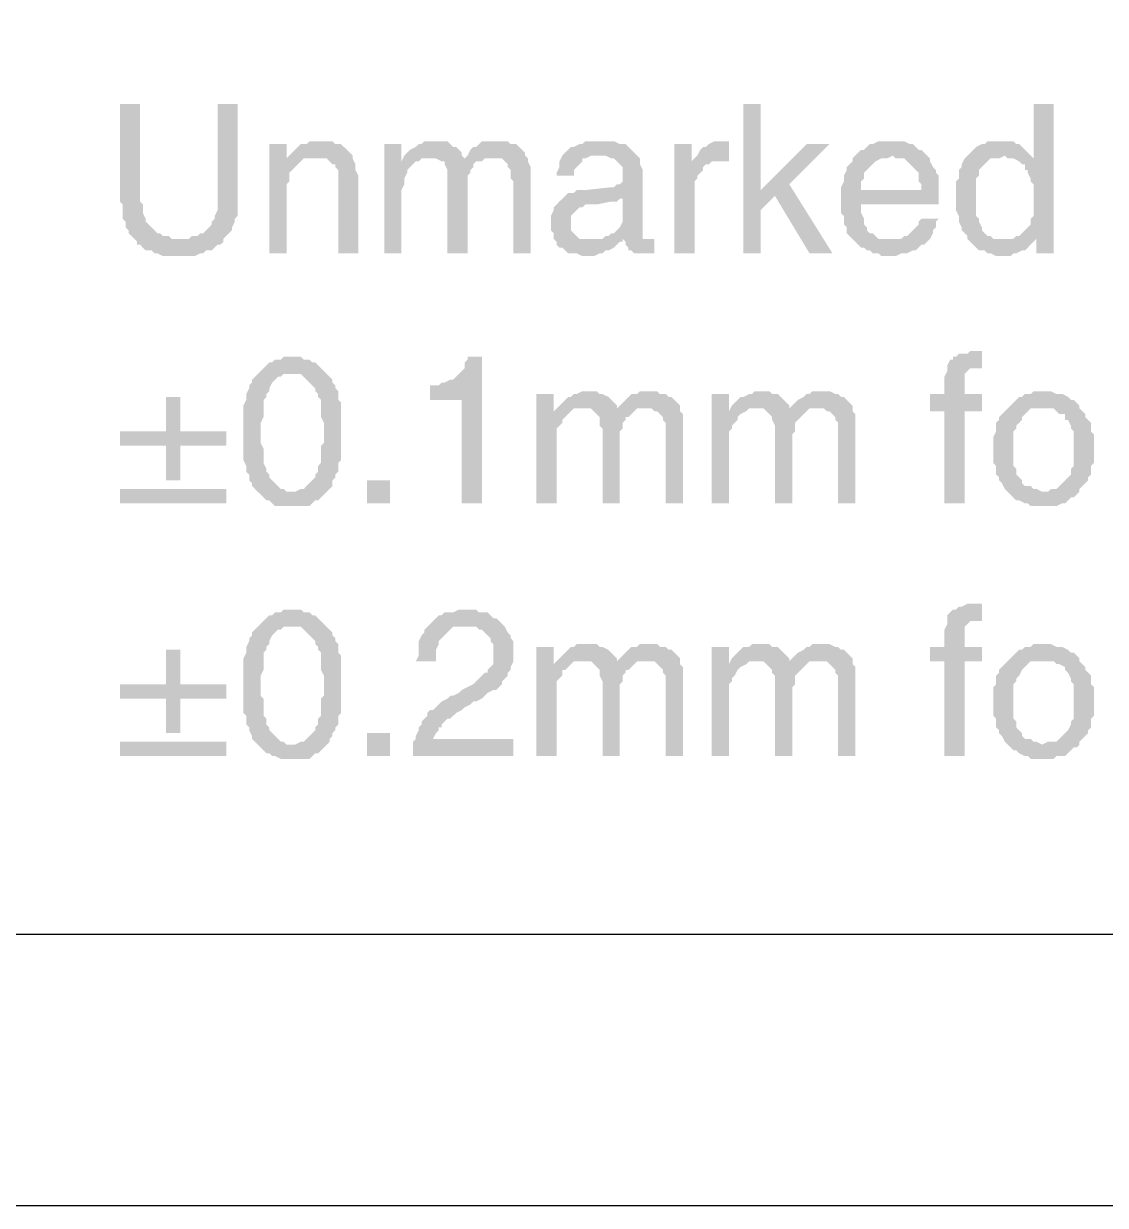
# Model space of a CAD drawing. Header units: inches. Extents: x 3613 to 8393, y -2205 to -794.
# Drawn here: x 8290.45 to 8307.44, y -1550.83 to -1532.26 of the extents above; entities that cross this region are included whole.
import ezdxf

# ---------------------------------------------------------------- set-up
doc = ezdxf.new("R2010")
doc.units = ezdxf.units.IN
doc.header["$MEASUREMENT"] = 0

msp = doc.modelspace()

# ---------------------------------------------------------------- hatches: boundary and pattern name
at = {"transparency": 33554559}
for points in [[(8292.28, -1533.525), (8291.964, -1533.525), (8291.964, -1535.059), (8292.009, -1535.105), (8292.009, -1535.33), (8292.054, -1535.375), (8292.054, -1535.466), (8292.1, -1535.511), (8292.1, -1535.556), (8292.145, -1535.601), (8292.19, -1535.646), (8292.912, -1535.646), (8292.777, -1535.646), (8292.731, -1535.601), (8292.641, -1535.601), (8292.596, -1535.556), (8292.551, -1535.556), (8292.506, -1535.511), (8292.461, -1535.466), (8292.461, -1535.466), (8292.415, -1535.42), (8292.37, -1535.375), (8292.37, -1535.33), (8292.325, -1535.24), (8292.325, -1535.105), (8292.28, -1535.059), (8292.28, -1534.969)], [(8293.815, -1533.525), (8293.499, -1533.525), (8293.499, -1535.195), (8293.454, -1535.285), (8293.454, -1535.33), (8293.408, -1535.375), (8293.408, -1535.42), (8293.363, -1535.466), (8293.318, -1535.511), (8293.273, -1535.556), (8293.228, -1535.556), (8293.183, -1535.601), (8293.092, -1535.601), (8293.047, -1535.646), (8292.19, -1535.646), (8292.235, -1535.691), (8292.235, -1535.736), (8292.28, -1535.736), (8292.325, -1535.782), (8292.37, -1535.827), (8292.461, -1535.827), (8292.506, -1535.872), (8292.551, -1535.872), (8292.641, -1535.917), (8293.138, -1535.917), (8293.228, -1535.872), (8293.273, -1535.872), (8293.318, -1535.827), (8293.408, -1535.827), (8293.454, -1535.782), (8293.499, -1535.736), (8293.544, -1535.736), (8293.589, -1535.691), (8293.589, -1535.646), (8293.634, -1535.601), (8293.679, -1535.556), (8293.724, -1535.511), (8293.724, -1535.466), (8293.769, -1535.375), (8293.769, -1535.33), (8293.815, -1535.285), (8293.815, -1535.014)], [(8302.029, -1533.525), (8301.758, -1533.525), (8301.758, -1535.872), (8302.029, -1535.872), (8302.029, -1535.195), (8302.254, -1534.969), (8302.029, -1534.879)], [(8306.632, -1533.525), (8306.316, -1533.525), (8306.316, -1534.382), (8306.091, -1534.428), (8306.136, -1534.473), (8306.181, -1534.473), (8306.181, -1534.563), (8306.226, -1534.563), (8306.226, -1534.608), (8306.271, -1534.698), (8306.271, -1534.743), (8306.316, -1534.789), (8306.316, -1535.285), (8306.271, -1535.33), (8306.271, -1535.42), (8306.226, -1535.466), (8306.181, -1535.511), (8306.181, -1535.511), (8306.136, -1535.556), (8306.091, -1535.601), (8306.045, -1535.601), (8306.361, -1535.646), (8306.361, -1535.872), (8306.632, -1535.872)], [(8294.582, -1534.157), (8294.311, -1534.157), (8294.311, -1535.872), (8294.582, -1535.872), (8294.582, -1534.924), (8294.582, -1534.789), (8294.627, -1534.743), (8294.627, -1534.608), (8294.672, -1534.563), (8294.717, -1534.518), (8294.717, -1534.518), (8294.762, -1534.473), (8294.807, -1534.428), (8294.582, -1534.382)], [(8295.078, -1534.112), (8294.943, -1534.112), (8294.898, -1534.157), (8294.807, -1534.157), (8294.762, -1534.202), (8294.717, -1534.247), (8294.672, -1534.292), (8294.627, -1534.337), (8294.582, -1534.382), (8294.807, -1534.428), (8294.853, -1534.382), (8295.033, -1534.382), (8295.62, -1534.337), (8295.575, -1534.292), (8295.53, -1534.247), (8295.53, -1534.247), (8295.484, -1534.202), (8295.439, -1534.157), (8295.349, -1534.157), (8295.304, -1534.112), (8295.169, -1534.112)], [(8296.387, -1534.157), (8296.116, -1534.157), (8296.116, -1535.872), (8296.387, -1535.872), (8296.387, -1534.879), (8296.432, -1534.789), (8296.432, -1534.698), (8296.477, -1534.608), (8296.477, -1534.563), (8296.523, -1534.518), (8296.568, -1534.473), (8296.613, -1534.428), (8296.658, -1534.428), (8296.387, -1534.428)], [(8296.884, -1534.112), (8296.748, -1534.112), (8296.703, -1534.157), (8296.658, -1534.157), (8296.613, -1534.202), (8296.523, -1534.247), (8296.477, -1534.292), (8296.432, -1534.337), (8296.387, -1534.428), (8296.658, -1534.428), (8296.703, -1534.382), (8296.838, -1534.382), (8297.335, -1534.337), (8297.335, -1534.292), (8297.29, -1534.247), (8297.245, -1534.202), (8297.199, -1534.202), (8297.154, -1534.157), (8297.109, -1534.112), (8296.974, -1534.112)], [(8297.831, -1534.112), (8297.651, -1534.112), (8297.606, -1534.157), (8297.561, -1534.202), (8297.515, -1534.202), (8297.47, -1534.247), (8297.425, -1534.337), (8297.38, -1534.382), (8296.929, -1534.382), (8297.019, -1534.428), (8297.064, -1534.428), (8297.064, -1534.473), (8297.109, -1534.563), (8297.109, -1535.872), (8297.425, -1535.872), (8297.425, -1534.879), (8297.425, -1534.653), (8297.47, -1534.608), (8297.47, -1534.563), (8297.515, -1534.518), (8297.515, -1534.473), (8297.561, -1534.428), (8297.651, -1534.428), (8297.696, -1534.382), (8297.831, -1534.382), (8298.328, -1534.337), (8298.328, -1534.292), (8298.283, -1534.247), (8298.283, -1534.247), (8298.238, -1534.202), (8298.192, -1534.157), (8298.102, -1534.157), (8298.057, -1534.112), (8297.922, -1534.112)], [(8299.546, -1534.112), (8299.276, -1534.112), (8299.23, -1534.157), (8299.185, -1534.157), (8299.095, -1534.202), (8299.05, -1534.202), (8299.005, -1534.247), (8299.005, -1534.247), (8298.96, -1534.292), (8298.915, -1534.337), (8298.869, -1534.428), (8298.869, -1534.518), (8298.824, -1534.608), (8298.824, -1534.653), (8299.095, -1534.653), (8299.095, -1534.563), (8299.14, -1534.518), (8299.185, -1534.473), (8299.23, -1534.428), (8299.23, -1534.382), (8299.276, -1534.382), (8299.366, -1534.337), (8300.088, -1534.337), (8300.043, -1534.292), (8299.998, -1534.247), (8299.953, -1534.202), (8299.907, -1534.157), (8299.817, -1534.157), (8299.727, -1534.112), (8299.591, -1534.112)], [(8300.945, -1534.157), (8300.675, -1534.157), (8300.675, -1535.872), (8300.991, -1535.872), (8300.991, -1534.743), (8301.036, -1534.698), (8301.036, -1534.653), (8301.081, -1534.608), (8301.126, -1534.563), (8301.126, -1534.518), (8301.171, -1534.473), (8301.216, -1534.473), (8300.945, -1534.428)], [(8301.442, -1534.112), (8301.307, -1534.112), (8301.216, -1534.157), (8301.171, -1534.202), (8301.126, -1534.202), (8301.081, -1534.247), (8301.036, -1534.337), (8301.036, -1534.337), (8300.991, -1534.382), (8301.487, -1534.428), (8301.532, -1534.428), (8301.532, -1534.112), (8301.487, -1534.112)], [(8303.112, -1534.157), (8302.751, -1534.157), (8302.029, -1534.879), (8302.254, -1534.969), (8302.796, -1535.872), (8303.157, -1535.872), (8302.48, -1534.789)], [(8304.105, -1534.112), (8303.879, -1534.112), (8303.789, -1534.157), (8303.744, -1534.157), (8303.699, -1534.202), (8303.653, -1534.247), (8303.608, -1534.247), (8303.563, -1534.292), (8303.518, -1534.337), (8304.105, -1534.337), (8304.15, -1534.382), (8304.285, -1534.382), (8304.33, -1534.428), (8304.376, -1534.473), (8304.421, -1534.518), (8304.421, -1534.518), (8304.466, -1534.563), (8304.511, -1534.608), (8304.511, -1534.743), (8304.556, -1534.789), (8304.556, -1534.879), (8303.292, -1534.879), (8303.292, -1535.24), (8303.337, -1535.285), (8303.337, -1535.42), (8303.383, -1535.466), (8303.383, -1535.556), (8303.428, -1535.601), (8303.473, -1535.646), (8303.518, -1535.691), (8303.518, -1535.691), (8303.563, -1535.736), (8303.608, -1535.782), (8303.653, -1535.782), (8303.699, -1535.827), (8303.744, -1535.827), (8303.789, -1535.872), (8303.879, -1535.872), (8303.924, -1535.917), (8304.15, -1535.917), (8304.24, -1535.872), (8304.33, -1535.872), (8304.421, -1535.827), (8304.466, -1535.827), (8304.511, -1535.782), (8304.556, -1535.736), (8304.601, -1535.736), (8304.646, -1535.691), (8304.105, -1535.646), (8303.879, -1535.646), (8303.834, -1535.601), (8303.789, -1535.556), (8303.744, -1535.556), (8303.699, -1535.511), (8303.699, -1535.466), (8303.653, -1535.42), (8303.653, -1535.33), (8303.608, -1535.24), (8303.608, -1535.105), (8304.827, -1535.105), (8304.827, -1534.653), (8304.782, -1534.608), (8304.782, -1534.563), (8304.737, -1534.518), (8304.691, -1534.428), (8304.691, -1534.382), (8304.646, -1534.337), (8304.601, -1534.292), (8304.556, -1534.247), (8304.511, -1534.247), (8304.466, -1534.202), (8304.421, -1534.157), (8304.376, -1534.157), (8304.285, -1534.112), (8304.15, -1534.112)], [(8305.82, -1534.112), (8305.594, -1534.112), (8305.549, -1534.157), (8305.504, -1534.157), (8305.414, -1534.202), (8305.368, -1534.247), (8305.323, -1534.292), (8305.278, -1534.337), (8305.865, -1534.337), (8305.91, -1534.382), (8306, -1534.382), (8306.091, -1534.428), (8306.316, -1534.382), (8306.316, -1534.382), (8306.271, -1534.337), (8306.226, -1534.292), (8306.181, -1534.247), (8306.136, -1534.202), (8306.091, -1534.157), (8306.045, -1534.157), (8306, -1534.112), (8305.865, -1534.112)], [(8295.62, -1534.337), (8295.033, -1534.382), (8295.214, -1534.382), (8295.259, -1534.428), (8295.304, -1534.473), (8295.349, -1534.473), (8295.349, -1534.518), (8295.394, -1534.563), (8295.394, -1535.872), (8295.71, -1535.872), (8295.71, -1534.653), (8295.665, -1534.563), (8295.665, -1534.473), (8295.62, -1534.382)], [(8298.328, -1534.337), (8297.831, -1534.382), (8297.967, -1534.382), (8298.012, -1534.428), (8298.057, -1534.473), (8298.057, -1534.518), (8298.102, -1534.563), (8298.102, -1534.698), (8298.147, -1534.743), (8298.147, -1535.872), (8298.418, -1535.872), (8298.418, -1534.653), (8298.418, -1534.518), (8298.373, -1534.428), (8298.373, -1534.382)], [(8300.088, -1534.337), (8299.501, -1534.337), (8299.591, -1534.337), (8299.682, -1534.382), (8299.727, -1534.382), (8299.772, -1534.428), (8299.817, -1534.473), (8299.862, -1534.518), (8299.862, -1534.743), (8299.817, -1534.789), (8299.772, -1534.789), (8299.727, -1534.834), (8299.682, -1534.834), (8299.276, -1534.879), (8299.14, -1534.879), (8299.095, -1534.924), (8299.005, -1534.924), (8298.96, -1534.969), (8299.862, -1535.014), (8299.862, -1535.285), (8299.862, -1535.375), (8299.817, -1535.466), (8299.772, -1535.511), (8299.727, -1535.556), (8299.682, -1535.556), (8299.637, -1535.601), (8299.591, -1535.601), (8299.546, -1535.646), (8299.321, -1535.646), (8298.824, -1535.691), (8298.824, -1535.736), (8298.869, -1535.782), (8298.915, -1535.782), (8298.96, -1535.827), (8299.005, -1535.872), (8299.14, -1535.872), (8299.23, -1535.917), (8299.411, -1535.917), (8299.501, -1535.872), (8299.546, -1535.872), (8299.591, -1535.827), (8299.637, -1535.827), (8299.727, -1535.782), (8299.772, -1535.736), (8299.817, -1535.691), (8299.862, -1535.691), (8299.862, -1535.646), (8300.178, -1535.646), (8300.178, -1534.563), (8300.133, -1534.473), (8300.133, -1534.382)], [(8303.518, -1534.337), (8303.473, -1534.382), (8303.473, -1534.428), (8303.428, -1534.473), (8303.383, -1534.518), (8303.383, -1534.563), (8303.337, -1534.653), (8303.337, -1534.743), (8303.292, -1534.834), (8303.292, -1534.879), (8303.608, -1534.879), (8303.608, -1534.743), (8303.653, -1534.698), (8303.653, -1534.608), (8303.699, -1534.563), (8303.744, -1534.518), (8303.744, -1534.518), (8303.789, -1534.473), (8303.834, -1534.428), (8303.924, -1534.382), (8304.014, -1534.382), (8304.105, -1534.337)], [(8305.278, -1534.337), (8305.233, -1534.382), (8305.188, -1534.473), (8305.188, -1534.518), (8305.143, -1534.563), (8305.143, -1534.698), (8305.098, -1534.743), (8305.098, -1535.195), (8305.143, -1535.285), (8305.143, -1535.375), (8305.188, -1535.466), (8305.188, -1535.511), (8305.233, -1535.556), (8305.278, -1535.601), (8305.278, -1535.646), (8305.323, -1535.691), (8305.368, -1535.736), (8305.414, -1535.782), (8305.459, -1535.827), (8305.549, -1535.827), (8305.594, -1535.872), (8305.639, -1535.872), (8305.729, -1535.917), (8305.955, -1535.917), (8306, -1535.872), (8306.045, -1535.872), (8306.136, -1535.827), (8306.181, -1535.827), (8306.226, -1535.782), (8306.271, -1535.736), (8306.316, -1535.691), (8305.865, -1535.646), (8305.684, -1535.646), (8305.639, -1535.601), (8305.594, -1535.601), (8305.549, -1535.556), (8305.504, -1535.511), (8305.504, -1535.466), (8305.459, -1535.375), (8305.459, -1535.33), (8305.414, -1535.285), (8305.414, -1534.698), (8305.459, -1534.653), (8305.459, -1534.563), (8305.504, -1534.518), (8305.504, -1534.518), (8305.549, -1534.473), (8305.594, -1534.428), (8305.639, -1534.382), (8305.775, -1534.382), (8305.865, -1534.337)], [(8300.991, -1534.382), (8300.945, -1534.428), (8301.216, -1534.473), (8301.261, -1534.428), (8301.487, -1534.428)], [(8298.96, -1534.969), (8298.915, -1535.014), (8298.869, -1535.059), (8298.869, -1535.059), (8298.824, -1535.105), (8298.779, -1535.15), (8298.779, -1535.195), (8298.734, -1535.285), (8298.734, -1535.42), (8298.734, -1535.511), (8298.779, -1535.556), (8298.779, -1535.646), (8298.824, -1535.691), (8299.321, -1535.646), (8299.185, -1535.646), (8299.14, -1535.601), (8299.095, -1535.556), (8299.05, -1535.511), (8299.05, -1535.285), (8299.095, -1535.24), (8299.14, -1535.195), (8299.185, -1535.15), (8299.23, -1535.15), (8299.276, -1535.105), (8299.456, -1535.105), (8299.682, -1535.059), (8299.772, -1535.059), (8299.817, -1535.014), (8299.862, -1535.014)], [(8304.827, -1535.33), (8304.556, -1535.33), (8304.511, -1535.375), (8304.511, -1535.42), (8304.466, -1535.466), (8304.421, -1535.511), (8304.376, -1535.556), (8304.33, -1535.601), (8304.285, -1535.601), (8304.24, -1535.646), (8304.105, -1535.646), (8304.646, -1535.691), (8304.691, -1535.646), (8304.737, -1535.556), (8304.737, -1535.511), (8304.782, -1535.466), (8304.782, -1535.375)], [(8300.178, -1535.646), (8299.862, -1535.646), (8299.907, -1535.691), (8300.268, -1535.646), (8300.268, -1535.646)], [(8300.359, -1535.646), (8300.268, -1535.646), (8299.907, -1535.691), (8299.907, -1535.736), (8299.953, -1535.782), (8299.953, -1535.827), (8299.998, -1535.827), (8300.043, -1535.872), (8300.359, -1535.872)], [(8306.045, -1535.601), (8306, -1535.646), (8305.865, -1535.646), (8306.316, -1535.691), (8306.361, -1535.646)], [(8294.672, -1537.497), (8294.537, -1537.497), (8294.492, -1537.542), (8294.401, -1537.542), (8294.356, -1537.587), (8294.311, -1537.587), (8294.266, -1537.632), (8294.221, -1537.677), (8294.176, -1537.722), (8294.13, -1537.767), (8294.807, -1537.767), (8294.853, -1537.812), (8294.898, -1537.858), (8294.943, -1537.903), (8294.988, -1537.948), (8295.033, -1537.993), (8295.033, -1538.038), (8295.078, -1538.083), (8295.078, -1538.128), (8295.123, -1538.174), (8295.123, -1538.444), (8295.169, -1538.535), (8295.169, -1538.851), (8295.123, -1538.896), (8295.123, -1539.166), (8295.078, -1539.212), (8295.078, -1539.302), (8295.033, -1539.347), (8295.033, -1539.392), (8295.033, -1539.392), (8294.988, -1539.437), (8294.943, -1539.482), (8294.898, -1539.527), (8294.853, -1539.573), (8294.807, -1539.573), (8294.717, -1539.618), (8294.13, -1539.618), (8294.176, -1539.663), (8294.221, -1539.708), (8294.266, -1539.753), (8294.311, -1539.753), (8294.356, -1539.798), (8294.401, -1539.843), (8294.943, -1539.843), (8294.988, -1539.798), (8295.033, -1539.753), (8295.078, -1539.753), (8295.123, -1539.708), (8295.169, -1539.663), (8295.214, -1539.618), (8295.259, -1539.573), (8295.259, -1539.573), (8295.304, -1539.527), (8295.304, -1539.437), (8295.349, -1539.392), (8295.349, -1539.347), (8295.394, -1539.302), (8295.394, -1539.166), (8295.439, -1539.121), (8295.439, -1538.67), (8295.439, -1538.219), (8295.394, -1538.174), (8295.394, -1538.038), (8295.349, -1537.993), (8295.349, -1537.948), (8295.304, -1537.903), (8295.304, -1537.858), (8295.259, -1537.812), (8295.259, -1537.812), (8295.214, -1537.767), (8295.169, -1537.722), (8295.123, -1537.677), (8295.078, -1537.632), (8295.033, -1537.587), (8294.988, -1537.587), (8294.943, -1537.542), (8294.853, -1537.542), (8294.807, -1537.497), (8294.717, -1537.497)], [(8297.651, -1537.497), (8297.425, -1537.497), (8297.425, -1537.542), (8297.38, -1537.587), (8297.38, -1537.677), (8297.335, -1537.722), (8297.29, -1537.767), (8297.245, -1537.812), (8297.199, -1537.858), (8297.154, -1537.858), (8297.064, -1537.903), (8297.019, -1537.903), (8296.974, -1537.948), (8296.838, -1537.948), (8296.838, -1538.174), (8297.335, -1538.174), (8297.335, -1539.798), (8297.651, -1539.798)], [(8305.368, -1537.406), (8305.323, -1537.406), (8305.278, -1537.451), (8305.143, -1537.451), (8305.098, -1537.497), (8305.052, -1537.497), (8305.052, -1537.542), (8305.007, -1537.542), (8304.962, -1537.632), (8304.962, -1537.677), (8305.504, -1537.677), (8305.504, -1537.406)], [(8304.962, -1537.677), (8304.962, -1537.722), (8304.917, -1537.812), (8304.917, -1538.083), (8304.691, -1538.083), (8304.691, -1538.354), (8304.917, -1538.354), (8304.917, -1539.798), (8305.233, -1539.798), (8305.233, -1538.354), (8305.504, -1538.354), (8305.504, -1538.083), (8305.233, -1538.083), (8305.233, -1537.767), (8305.278, -1537.722), (8305.278, -1537.722), (8305.323, -1537.677), (8305.414, -1537.677)], [(8294.13, -1537.767), (8294.085, -1537.812), (8294.085, -1537.812), (8294.04, -1537.858), (8294.04, -1537.903), (8293.995, -1537.948), (8293.995, -1537.993), (8293.95, -1538.083), (8293.95, -1538.174), (8293.905, -1538.264), (8293.905, -1539.121), (8293.95, -1539.212), (8293.95, -1539.302), (8293.995, -1539.347), (8293.995, -1539.437), (8294.04, -1539.482), (8294.04, -1539.527), (8294.085, -1539.573), (8294.13, -1539.618), (8294.672, -1539.618), (8294.582, -1539.618), (8294.537, -1539.573), (8294.492, -1539.573), (8294.446, -1539.527), (8294.401, -1539.482), (8294.356, -1539.437), (8294.311, -1539.392), (8294.311, -1539.347), (8294.266, -1539.302), (8294.266, -1539.257), (8294.221, -1539.166), (8294.221, -1538.941), (8294.176, -1538.851), (8294.176, -1538.535), (8294.221, -1538.444), (8294.221, -1538.174), (8294.266, -1538.128), (8294.266, -1538.083), (8294.311, -1538.038), (8294.311, -1537.993), (8294.311, -1537.993), (8294.356, -1537.903), (8294.401, -1537.858), (8294.446, -1537.812), (8294.492, -1537.812), (8294.537, -1537.767), (8294.672, -1537.767)], [(8298.779, -1538.083), (8298.508, -1538.083), (8298.508, -1539.798), (8298.824, -1539.798), (8298.824, -1538.625), (8298.869, -1538.58), (8298.915, -1538.535), (8298.915, -1538.489), (8298.96, -1538.444), (8299.005, -1538.399), (8299.05, -1538.354), (8298.779, -1538.354)], [(8299.321, -1538.038), (8299.23, -1538.038), (8299.14, -1538.083), (8299.095, -1538.083), (8299.05, -1538.128), (8299.005, -1538.128), (8298.96, -1538.174), (8298.915, -1538.219), (8298.869, -1538.264), (8298.779, -1538.354), (8299.05, -1538.354), (8299.095, -1538.309), (8299.23, -1538.309), (8299.772, -1538.264), (8299.727, -1538.219), (8299.682, -1538.174), (8299.682, -1538.174), (8299.637, -1538.128), (8299.546, -1538.083), (8299.501, -1538.083), (8299.456, -1538.038), (8299.366, -1538.038)], [(8300.268, -1538.038), (8300.133, -1538.038), (8300.088, -1538.083), (8299.998, -1538.083), (8299.953, -1538.128), (8299.907, -1538.174), (8299.862, -1538.219), (8299.817, -1538.264), (8299.772, -1538.309), (8299.366, -1538.309), (8299.411, -1538.354), (8299.456, -1538.399), (8299.456, -1538.399), (8299.501, -1538.444), (8299.501, -1538.58), (8299.546, -1538.625), (8299.546, -1539.798), (8299.817, -1539.798), (8299.817, -1538.67), (8299.862, -1538.625), (8299.862, -1538.535), (8299.907, -1538.489), (8299.907, -1538.444), (8299.953, -1538.444), (8299.998, -1538.399), (8300.043, -1538.354), (8300.088, -1538.309), (8300.223, -1538.309), (8300.765, -1538.264), (8300.72, -1538.219), (8300.675, -1538.174), (8300.675, -1538.174), (8300.63, -1538.128), (8300.584, -1538.128), (8300.539, -1538.083), (8300.449, -1538.083), (8300.404, -1538.038), (8300.314, -1538.038)], [(8301.532, -1538.083), (8301.261, -1538.083), (8301.261, -1539.798), (8301.532, -1539.798), (8301.532, -1538.67), (8301.577, -1538.625), (8301.577, -1538.58), (8301.622, -1538.535), (8301.668, -1538.489), (8301.668, -1538.444), (8301.713, -1538.399), (8301.803, -1538.354), (8301.532, -1538.354)], [(8302.029, -1538.038), (8301.938, -1538.038), (8301.893, -1538.083), (8301.848, -1538.083), (8301.758, -1538.128), (8301.713, -1538.128), (8301.668, -1538.174), (8301.622, -1538.219), (8301.577, -1538.264), (8301.532, -1538.354), (8301.803, -1538.354), (8301.848, -1538.309), (8301.983, -1538.309), (8302.48, -1538.264), (8302.435, -1538.219), (8302.39, -1538.174), (8302.39, -1538.174), (8302.345, -1538.128), (8302.299, -1538.083), (8302.209, -1538.083), (8302.164, -1538.038), (8302.119, -1538.038)], [(8302.976, -1538.038), (8302.841, -1538.038), (8302.796, -1538.083), (8302.751, -1538.083), (8302.706, -1538.128), (8302.615, -1538.174), (8302.57, -1538.219), (8302.525, -1538.264), (8302.48, -1538.309), (8302.074, -1538.309), (8302.119, -1538.354), (8302.164, -1538.399), (8302.164, -1538.399), (8302.209, -1538.444), (8302.209, -1538.489), (8302.254, -1538.58), (8302.254, -1539.798), (8302.525, -1539.798), (8302.525, -1538.715), (8302.57, -1538.67), (8302.57, -1538.535), (8302.615, -1538.489), (8302.66, -1538.444), (8302.66, -1538.444), (8302.706, -1538.399), (8302.751, -1538.354), (8302.796, -1538.309), (8302.931, -1538.309), (8303.473, -1538.264), (8303.428, -1538.219), (8303.383, -1538.174), (8303.383, -1538.174), (8303.337, -1538.128), (8303.292, -1538.128), (8303.247, -1538.083), (8303.202, -1538.083), (8303.112, -1538.038), (8303.067, -1538.038)], [(8306.452, -1538.038), (8306.316, -1538.038), (8306.271, -1538.083), (8306.181, -1538.083), (8306.136, -1538.128), (8306.091, -1538.128), (8306.045, -1538.174), (8306, -1538.219), (8305.955, -1538.264), (8305.91, -1538.309), (8305.91, -1538.309), (8305.865, -1538.354), (8305.82, -1538.399), (8305.775, -1538.444), (8305.775, -1538.489), (8305.729, -1538.535), (8305.729, -1538.67), (8305.684, -1538.76), (8305.684, -1538.941), (8305.684, -1539.166), (8305.729, -1539.212), (8305.729, -1539.347), (8305.775, -1539.392), (8305.775, -1539.437), (8305.82, -1539.482), (8305.865, -1539.573), (8305.91, -1539.618), (8306.452, -1539.618), (8306.361, -1539.573), (8306.316, -1539.573), (8306.271, -1539.527), (8306.181, -1539.527), (8306.136, -1539.482), (8306.136, -1539.437), (8306.091, -1539.392), (8306.045, -1539.347), (8306.045, -1539.257), (8306, -1539.212), (8306, -1538.67), (8306.045, -1538.625), (8306.045, -1538.58), (8306.091, -1538.535), (8306.136, -1538.489), (8306.136, -1538.444), (8306.181, -1538.399), (8306.226, -1538.354), (8306.271, -1538.309), (8306.452, -1538.309), (8307.038, -1538.264), (8306.993, -1538.219), (8306.948, -1538.174), (8306.903, -1538.174), (8306.858, -1538.128), (8306.768, -1538.083), (8306.677, -1538.083), (8306.587, -1538.038), (8306.542, -1538.038)], [(8292.912, -1538.128), (8292.686, -1538.128), (8292.686, -1538.67), (8291.964, -1538.67), (8291.964, -1538.896), (8292.686, -1538.896), (8292.686, -1539.437), (8292.912, -1539.437), (8292.912, -1538.896), (8293.634, -1538.896), (8293.634, -1538.67), (8292.912, -1538.67)], [(8300.765, -1538.264), (8300.223, -1538.309), (8300.314, -1538.309), (8300.359, -1538.354), (8300.404, -1538.354), (8300.449, -1538.399), (8300.494, -1538.444), (8300.494, -1538.489), (8300.539, -1538.535), (8300.539, -1539.798), (8300.81, -1539.798), (8300.81, -1538.399), (8300.765, -1538.354)], [(8303.473, -1538.264), (8302.931, -1538.309), (8303.022, -1538.309), (8303.067, -1538.354), (8303.112, -1538.354), (8303.157, -1538.399), (8303.202, -1538.444), (8303.202, -1538.489), (8303.247, -1538.535), (8303.247, -1539.798), (8303.518, -1539.798), (8303.518, -1538.399), (8303.473, -1538.354)], [(8307.038, -1538.264), (8306.452, -1538.309), (8306.632, -1538.309), (8306.677, -1538.354), (8306.722, -1538.399), (8306.813, -1538.399), (8306.813, -1538.489), (8306.858, -1538.489), (8306.903, -1538.58), (8306.903, -1538.625), (8306.948, -1538.67), (8306.948, -1539.212), (8306.903, -1539.257), (8306.903, -1539.347), (8306.858, -1539.392), (8306.813, -1539.437), (8306.813, -1539.437), (8306.768, -1539.482), (8306.722, -1539.527), (8306.677, -1539.573), (8306.587, -1539.573), (8306.542, -1539.618), (8305.91, -1539.618), (8305.955, -1539.663), (8306, -1539.708), (8306.045, -1539.753), (8306.091, -1539.753), (8306.181, -1539.798), (8306.226, -1539.798), (8306.271, -1539.843), (8306.677, -1539.843), (8306.768, -1539.798), (8306.813, -1539.798), (8306.858, -1539.753), (8306.903, -1539.708), (8306.948, -1539.708), (8306.993, -1539.663), (8307.038, -1539.618), (8307.038, -1539.573), (8307.083, -1539.527), (8307.129, -1539.482), (8307.174, -1539.437), (8307.174, -1539.392), (8307.219, -1539.347), (8307.219, -1539.212), (8307.264, -1539.166), (8307.264, -1538.941), (8307.264, -1538.715), (8307.219, -1538.67), (8307.219, -1538.535), (8307.174, -1538.489), (8307.129, -1538.444), (8307.129, -1538.399), (8307.083, -1538.354), (8307.038, -1538.309)], [(8293.634, -1539.798), (8293.634, -1539.573), (8291.964, -1539.573), (8291.964, -1539.798)], [(8296.207, -1539.798), (8296.207, -1539.437), (8295.846, -1539.437), (8295.846, -1539.798)], [(8305.368, -1541.378), (8305.278, -1541.378), (8305.188, -1541.423), (8305.143, -1541.423), (8305.098, -1541.468), (8305.052, -1541.468), (8305.007, -1541.513), (8304.962, -1541.558), (8304.962, -1541.649), (8305.504, -1541.649), (8305.504, -1541.378)], [(8294.672, -1541.468), (8294.537, -1541.468), (8294.492, -1541.513), (8294.401, -1541.513), (8294.356, -1541.558), (8294.311, -1541.558), (8294.266, -1541.604), (8294.221, -1541.649), (8294.176, -1541.694), (8294.13, -1541.739), (8294.807, -1541.739), (8294.853, -1541.784), (8294.898, -1541.829), (8294.943, -1541.874), (8294.988, -1541.919), (8295.033, -1541.965), (8295.033, -1542.01), (8295.078, -1542.055), (8295.078, -1542.1), (8295.123, -1542.145), (8295.123, -1542.416), (8295.169, -1542.506), (8295.169, -1542.822), (8295.123, -1542.867), (8295.123, -1543.138), (8295.078, -1543.183), (8295.078, -1543.273), (8295.033, -1543.319), (8295.033, -1543.364), (8295.033, -1543.364), (8294.988, -1543.409), (8294.943, -1543.454), (8294.898, -1543.499), (8294.853, -1543.544), (8294.807, -1543.544), (8294.717, -1543.589), (8294.13, -1543.589), (8294.176, -1543.635), (8294.221, -1543.68), (8294.266, -1543.725), (8294.311, -1543.725), (8294.356, -1543.77), (8294.401, -1543.77), (8294.492, -1543.815), (8294.943, -1543.815), (8294.988, -1543.77), (8295.033, -1543.725), (8295.078, -1543.725), (8295.123, -1543.68), (8295.169, -1543.635), (8295.214, -1543.589), (8295.259, -1543.544), (8295.259, -1543.499), (8295.304, -1543.454), (8295.304, -1543.409), (8295.349, -1543.364), (8295.349, -1543.319), (8295.394, -1543.273), (8295.394, -1543.138), (8295.439, -1543.093), (8295.439, -1542.642), (8295.439, -1542.19), (8295.394, -1542.145), (8295.394, -1542.01), (8295.349, -1541.965), (8295.349, -1541.919), (8295.304, -1541.874), (8295.304, -1541.829), (8295.259, -1541.784), (8295.259, -1541.784), (8295.214, -1541.739), (8295.169, -1541.694), (8295.123, -1541.649), (8295.078, -1541.604), (8295.033, -1541.558), (8294.988, -1541.558), (8294.943, -1541.513), (8294.853, -1541.513), (8294.807, -1541.468), (8294.717, -1541.468)], [(8297.425, -1541.468), (8297.29, -1541.468), (8297.199, -1541.513), (8297.064, -1541.513), (8297.019, -1541.558), (8296.974, -1541.558), (8296.929, -1541.604), (8296.884, -1541.649), (8296.838, -1541.694), (8296.838, -1541.694), (8296.793, -1541.739), (8296.748, -1541.784), (8296.748, -1541.829), (8296.703, -1541.874), (8296.658, -1541.965), (8296.658, -1542.19), (8296.613, -1542.281), (8296.929, -1542.281), (8296.929, -1542.1), (8296.974, -1542.01), (8296.974, -1541.965), (8297.019, -1541.919), (8297.064, -1541.874), (8297.109, -1541.829), (8297.154, -1541.784), (8297.199, -1541.739), (8297.38, -1541.739), (8297.967, -1541.694), (8297.922, -1541.649), (8297.876, -1541.604), (8297.831, -1541.604), (8297.786, -1541.558), (8297.741, -1541.513), (8297.606, -1541.513), (8297.561, -1541.468), (8297.47, -1541.468)], [(8294.13, -1541.739), (8294.085, -1541.784), (8294.085, -1541.784), (8294.04, -1541.829), (8294.04, -1541.874), (8293.995, -1541.919), (8293.995, -1541.965), (8293.95, -1542.055), (8293.95, -1542.145), (8293.905, -1542.235), (8293.905, -1543.093), (8293.95, -1543.138), (8293.95, -1543.273), (8293.995, -1543.319), (8293.995, -1543.364), (8294.04, -1543.454), (8294.04, -1543.499), (8294.085, -1543.544), (8294.13, -1543.589), (8294.672, -1543.589), (8294.582, -1543.589), (8294.537, -1543.544), (8294.492, -1543.544), (8294.446, -1543.499), (8294.401, -1543.454), (8294.356, -1543.409), (8294.311, -1543.364), (8294.311, -1543.319), (8294.266, -1543.273), (8294.266, -1543.183), (8294.221, -1543.138), (8294.221, -1542.867), (8294.176, -1542.822), (8294.176, -1542.506), (8294.221, -1542.416), (8294.221, -1542.145), (8294.266, -1542.1), (8294.266, -1542.055), (8294.311, -1542.01), (8294.311, -1541.965), (8294.311, -1541.965), (8294.356, -1541.874), (8294.401, -1541.829), (8294.446, -1541.784), (8294.492, -1541.784), (8294.537, -1541.739), (8294.672, -1541.739)], [(8297.967, -1541.694), (8297.38, -1541.739), (8297.561, -1541.739), (8297.606, -1541.784), (8297.651, -1541.784), (8297.696, -1541.829), (8297.741, -1541.874), (8297.786, -1541.919), (8297.786, -1541.965), (8297.831, -1542.01), (8297.831, -1542.326), (8297.786, -1542.371), (8297.741, -1542.416), (8297.741, -1542.461), (8297.696, -1542.461), (8297.651, -1542.506), (8297.606, -1542.551), (8297.561, -1542.596), (8297.515, -1542.642), (8297.425, -1542.687), (8297.425, -1542.687), (8297.335, -1542.732), (8297.29, -1542.777), (8297.199, -1542.822), (8297.154, -1542.822), (8297.109, -1542.867), (8297.019, -1542.912), (8296.974, -1542.958), (8296.929, -1543.003), (8296.884, -1543.048), (8296.838, -1543.048), (8296.793, -1543.093), (8296.793, -1543.138), (8296.748, -1543.183), (8296.703, -1543.228), (8296.703, -1543.273), (8296.658, -1543.319), (8296.658, -1543.364), (8296.613, -1543.454), (8296.613, -1543.499), (8296.568, -1543.544), (8296.568, -1543.77), (8298.147, -1543.77), (8298.147, -1543.499), (8296.884, -1543.499), (8296.929, -1543.409), (8296.974, -1543.364), (8296.974, -1543.319), (8297.019, -1543.319), (8297.019, -1543.273), (8297.064, -1543.228), (8297.109, -1543.183), (8297.154, -1543.183), (8297.199, -1543.138), (8297.245, -1543.093), (8297.335, -1543.048), (8297.38, -1543.003), (8297.47, -1542.958), (8297.515, -1542.912), (8297.561, -1542.912), (8297.651, -1542.867), (8297.696, -1542.822), (8297.741, -1542.777), (8297.831, -1542.732), (8297.876, -1542.732), (8297.922, -1542.687), (8297.967, -1542.642), (8297.967, -1542.596), (8298.012, -1542.551), (8298.057, -1542.506), (8298.057, -1542.461), (8298.102, -1542.416), (8298.102, -1542.371), (8298.147, -1542.281), (8298.147, -1541.965), (8298.102, -1541.919), (8298.102, -1541.874), (8298.057, -1541.829), (8298.012, -1541.739)], [(8304.962, -1541.649), (8304.962, -1541.694), (8304.917, -1541.784), (8304.917, -1542.055), (8304.691, -1542.055), (8304.691, -1542.281), (8304.917, -1542.281), (8304.917, -1543.77), (8305.233, -1543.77), (8305.233, -1542.281), (8305.504, -1542.281), (8305.504, -1542.055), (8305.233, -1542.055), (8305.233, -1541.739), (8305.278, -1541.694), (8305.278, -1541.694), (8305.323, -1541.649), (8305.414, -1541.649)], [(8292.912, -1542.1), (8292.686, -1542.1), (8292.686, -1542.642), (8291.964, -1542.642), (8291.964, -1542.867), (8292.686, -1542.867), (8292.686, -1543.409), (8292.912, -1543.409), (8292.912, -1542.867), (8293.634, -1542.867), (8293.634, -1542.642), (8292.912, -1542.642)], [(8298.779, -1542.055), (8298.508, -1542.055), (8298.508, -1543.77), (8298.824, -1543.77), (8298.824, -1542.596), (8298.869, -1542.551), (8298.915, -1542.506), (8298.915, -1542.416), (8298.96, -1542.416), (8299.005, -1542.371), (8299.05, -1542.326), (8298.779, -1542.326)], [(8299.321, -1542.01), (8299.14, -1542.01), (8299.095, -1542.055), (8299.05, -1542.055), (8299.005, -1542.1), (8298.96, -1542.145), (8298.915, -1542.19), (8298.869, -1542.235), (8298.779, -1542.326), (8299.05, -1542.326), (8299.095, -1542.281), (8299.23, -1542.281), (8299.772, -1542.235), (8299.727, -1542.19), (8299.682, -1542.145), (8299.682, -1542.145), (8299.637, -1542.1), (8299.546, -1542.055), (8299.501, -1542.055), (8299.456, -1542.01), (8299.366, -1542.01)], [(8300.268, -1542.01), (8300.133, -1542.01), (8300.088, -1542.055), (8299.998, -1542.055), (8299.953, -1542.1), (8299.907, -1542.145), (8299.862, -1542.19), (8299.817, -1542.235), (8299.772, -1542.281), (8299.366, -1542.281), (8299.411, -1542.326), (8299.456, -1542.371), (8299.456, -1542.371), (8299.501, -1542.416), (8299.501, -1542.506), (8299.546, -1542.596), (8299.546, -1543.77), (8299.817, -1543.77), (8299.817, -1542.642), (8299.862, -1542.596), (8299.862, -1542.506), (8299.907, -1542.461), (8299.907, -1542.416), (8299.953, -1542.416), (8299.998, -1542.371), (8300.043, -1542.326), (8300.088, -1542.281), (8300.223, -1542.281), (8300.765, -1542.235), (8300.72, -1542.19), (8300.675, -1542.145), (8300.675, -1542.145), (8300.63, -1542.1), (8300.584, -1542.1), (8300.539, -1542.055), (8300.449, -1542.055), (8300.404, -1542.01), (8300.314, -1542.01)], [(8301.532, -1542.055), (8301.261, -1542.055), (8301.261, -1543.77), (8301.532, -1543.77), (8301.532, -1542.642), (8301.577, -1542.596), (8301.577, -1542.551), (8301.622, -1542.506), (8301.668, -1542.416), (8301.668, -1542.416), (8301.713, -1542.371), (8301.803, -1542.326), (8301.532, -1542.326)], [(8302.029, -1542.01), (8301.893, -1542.01), (8301.848, -1542.055), (8301.758, -1542.055), (8301.713, -1542.1), (8301.668, -1542.145), (8301.622, -1542.19), (8301.577, -1542.235), (8301.532, -1542.326), (8301.803, -1542.326), (8301.848, -1542.281), (8301.983, -1542.281), (8302.48, -1542.235), (8302.435, -1542.19), (8302.39, -1542.145), (8302.39, -1542.145), (8302.345, -1542.1), (8302.299, -1542.055), (8302.209, -1542.055), (8302.164, -1542.01), (8302.119, -1542.01)], [(8302.976, -1542.01), (8302.841, -1542.01), (8302.796, -1542.055), (8302.751, -1542.055), (8302.706, -1542.1), (8302.615, -1542.145), (8302.57, -1542.19), (8302.525, -1542.235), (8302.48, -1542.281), (8302.074, -1542.281), (8302.119, -1542.326), (8302.164, -1542.371), (8302.164, -1542.371), (8302.209, -1542.416), (8302.209, -1542.461), (8302.254, -1542.506), (8302.254, -1543.77), (8302.525, -1543.77), (8302.525, -1542.687), (8302.57, -1542.642), (8302.57, -1542.506), (8302.615, -1542.461), (8302.66, -1542.416), (8302.66, -1542.416), (8302.706, -1542.371), (8302.751, -1542.326), (8302.796, -1542.281), (8302.931, -1542.281), (8303.473, -1542.235), (8303.428, -1542.19), (8303.383, -1542.145), (8303.383, -1542.145), (8303.337, -1542.1), (8303.292, -1542.1), (8303.247, -1542.055), (8303.202, -1542.055), (8303.112, -1542.01), (8303.067, -1542.01)], [(8306.452, -1542.01), (8306.316, -1542.01), (8306.271, -1542.055), (8306.181, -1542.055), (8306.136, -1542.1), (8306.091, -1542.1), (8306.045, -1542.145), (8306, -1542.19), (8305.955, -1542.235), (8305.91, -1542.281), (8305.91, -1542.281), (8305.865, -1542.326), (8305.82, -1542.371), (8305.775, -1542.416), (8305.775, -1542.461), (8305.729, -1542.506), (8305.729, -1542.642), (8305.684, -1542.687), (8305.684, -1542.912), (8305.684, -1543.138), (8305.729, -1543.183), (8305.729, -1543.319), (8305.775, -1543.364), (8305.775, -1543.409), (8305.82, -1543.454), (8305.865, -1543.544), (8305.91, -1543.589), (8306.452, -1543.589), (8306.361, -1543.544), (8306.316, -1543.544), (8306.271, -1543.499), (8306.181, -1543.499), (8306.136, -1543.454), (8306.136, -1543.409), (8306.091, -1543.364), (8306.045, -1543.319), (8306.045, -1543.228), (8306, -1543.183), (8306, -1542.642), (8306.045, -1542.596), (8306.045, -1542.551), (8306.091, -1542.506), (8306.136, -1542.416), (8306.136, -1542.416), (8306.181, -1542.371), (8306.226, -1542.326), (8306.271, -1542.281), (8306.452, -1542.281), (8307.038, -1542.235), (8306.993, -1542.19), (8306.948, -1542.145), (8306.903, -1542.145), (8306.858, -1542.1), (8306.768, -1542.055), (8306.677, -1542.055), (8306.587, -1542.01), (8306.542, -1542.01)], [(8300.765, -1542.235), (8300.223, -1542.281), (8300.359, -1542.281), (8300.404, -1542.326), (8300.449, -1542.371), (8300.494, -1542.416), (8300.494, -1542.461), (8300.539, -1542.506), (8300.539, -1543.77), (8300.81, -1543.77), (8300.81, -1542.551), (8300.81, -1542.371), (8300.765, -1542.326)], [(8303.473, -1542.235), (8302.931, -1542.281), (8303.067, -1542.281), (8303.112, -1542.326), (8303.157, -1542.371), (8303.202, -1542.416), (8303.202, -1542.461), (8303.247, -1542.506), (8303.247, -1543.77), (8303.518, -1543.77), (8303.518, -1542.551), (8303.518, -1542.371), (8303.473, -1542.326)], [(8307.038, -1542.235), (8306.452, -1542.281), (8306.632, -1542.281), (8306.677, -1542.326), (8306.722, -1542.326), (8306.813, -1542.371), (8306.813, -1542.416), (8306.858, -1542.461), (8306.903, -1542.551), (8306.903, -1542.596), (8306.948, -1542.642), (8306.948, -1543.183), (8306.903, -1543.228), (8306.903, -1543.273), (8306.858, -1543.364), (8306.813, -1543.409), (8306.813, -1543.409), (8306.768, -1543.454), (8306.722, -1543.499), (8306.677, -1543.544), (8306.542, -1543.544), (8306.452, -1543.589), (8305.91, -1543.589), (8305.955, -1543.635), (8306, -1543.68), (8306.045, -1543.68), (8306.091, -1543.725), (8306.181, -1543.77), (8306.226, -1543.77), (8306.271, -1543.815), (8306.632, -1543.815), (8306.677, -1543.77), (8306.813, -1543.77), (8306.858, -1543.725), (8306.903, -1543.68), (8306.948, -1543.635), (8306.993, -1543.635), (8307.038, -1543.589), (8307.038, -1543.544), (8307.083, -1543.499), (8307.129, -1543.454), (8307.174, -1543.409), (8307.174, -1543.364), (8307.219, -1543.319), (8307.219, -1543.183), (8307.264, -1543.138), (8307.264, -1542.912), (8307.264, -1542.687), (8307.219, -1542.642), (8307.219, -1542.506), (8307.174, -1542.461), (8307.129, -1542.416), (8307.129, -1542.371), (8307.083, -1542.326), (8307.038, -1542.281)], [(8296.207, -1543.77), (8296.207, -1543.409), (8295.846, -1543.409), (8295.846, -1543.77)], [(8293.634, -1543.77), (8293.634, -1543.544), (8291.964, -1543.544), (8291.964, -1543.77)]]:
    msp.add_hatch(color=256, dxfattribs=at).paths.add_polyline_path(points)

# ---------------------------------------------------------------- linework, layer by layer
msp.add_line((7979.992, -1546.568), (8389.248, -1546.568))
msp.add_lwpolyline([(8393.286, -1550.827), (8393.286, -1253.827), (7973.286, -1253.827), (7973.286, -1550.827)], close=True)
for points in [[(8297.335, -1534.337), (8296.838, -1534.382), (8297.38, -1534.382)], [(8299.772, -1538.264), (8299.23, -1538.309), (8299.772, -1538.309)], [(8302.48, -1538.264), (8301.983, -1538.309), (8302.48, -1538.309)], [(8299.772, -1542.235), (8299.23, -1542.281), (8299.772, -1542.281)], [(8302.48, -1542.235), (8301.983, -1542.281), (8302.48, -1542.281)]]:
    msp.add_solid(points, dxfattribs=at)

doc.saveas('drawing.dxf')
